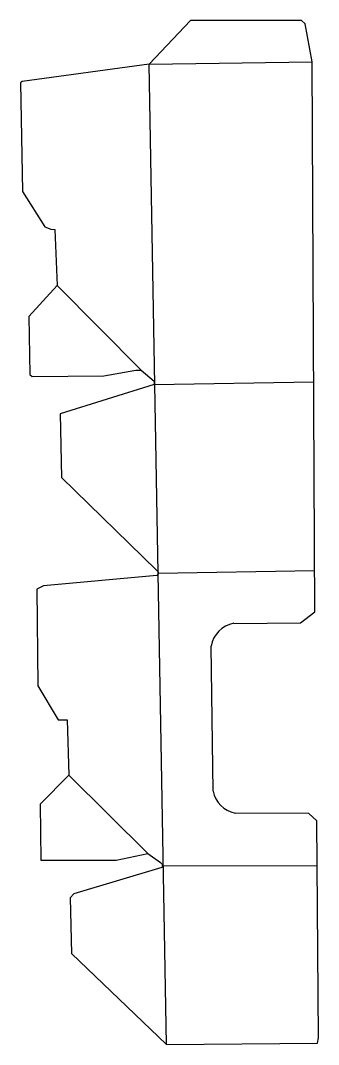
# Model space of a CAD drawing. Header units: inches. Extents: x 94 to 195, y 48 to 394.
import ezdxf

# ---------------------------------------------------------------- set-up
doc = ezdxf.new("R2010")
doc.units = ezdxf.units.IN
doc.header["$MEASUREMENT"] = 0
doc.layers.add('CREASES', color=130, linetype='Continuous')
doc.layers.add('OUTLINE', color=10, linetype='Continuous')

msp = doc.modelspace()

# ---------------------------------------------------------------- linework, layer by layer
at = {"layer": 'CREASES'}
for p, q in [((138.08, 379.62), (193.23, 380.41)), ((143.89, 47.8), (138.08, 379.62)), ((106.85, 304.64), (135.37, 276.03)), ((139.71, 271.19), (193.73, 272.04)), ((194.02, 208.08), (141.08, 207.26)), ((110.86, 138.99), (137.61, 112.44)), ((194.89, 108.28), (142.47, 108.13))]:
    msp.add_line(p, q, dxfattribs=at)
at = {"layer": 'OUTLINE'}
for points in [[(166.68, 190.34), (189.32, 190.55), (194.09, 194.19), (193.23, 380.41), (190.85, 393.18), (189.57, 394.37), (152.09, 394.31), (138.08, 379.62), (95.04, 373.75), (94.48, 373.27), (95.21, 336.52), (102.7, 324.48), (104.76, 323.73), (106.09, 323.67), (106.85, 304.64), (97.33, 294.19), (97.66, 274.58), (98.49, 273.9), (122.66, 274.13), (133.49, 276.04), (135.37, 276.03), (139.72, 272.34), (139.71, 271.19), (107.97, 261.27), (108.39, 239.68), (140.48, 208.3), (141.04, 207.74), (141.1, 207.37), (141.04, 206.96), (140.82, 206.72), (140.67, 206.56), (102.25, 203.05), (99.99, 201.92), (100.36, 169.17), (107.27, 157.72), (110.29, 157.69), (110.86, 138.99), (101.18, 129.16), (101.41, 110.15), (126.84, 110.23), (137.61, 112.44), (141.86, 109.36), (142.36, 109), (142.59, 108.52), (142.46, 108.11), (142.34, 107.75), (112.58, 98.75), (111.34, 97.39), (111.7, 78.6), (143.89, 47.8), (195.05, 48.26)], [(159.72, 133.56), (159, 182.61)], [(195.05, 48.26), (195.37, 50.1), (194.77, 123.56), (192.13, 125.99), (167.1, 126.14)]]:
    msp.add_lwpolyline(points, dxfattribs=at)
for centre, radius, start, end in [((168.3, 181.06), 9.43, 99.8953, 170.5141), ((168.73, 135.15), 9.15, 190.0014, 259.7477)]:
    msp.add_arc(centre, radius, start, end, dxfattribs=at)

doc.saveas('drawing.dxf')
